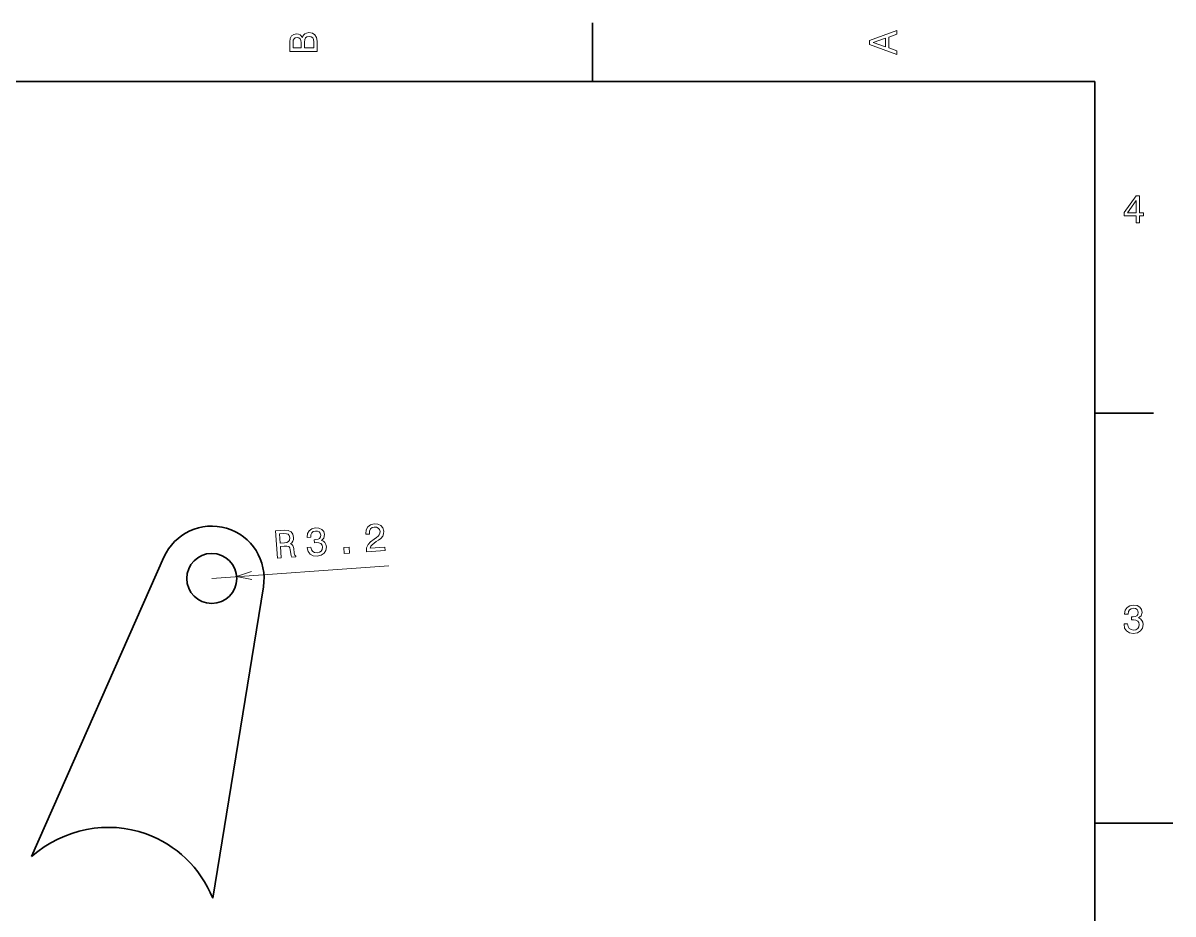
# Model space of a CAD drawing. Extents: x 0 to 297, y 0 to 210.
# Drawn here: x 149.8 to 297, y 93.4 to 207.5 of the extents above; entities that cross this region are included whole.
import ezdxf

# ---------------------------------------------------------------- set-up
doc = ezdxf.new("R2010")
doc.units = 0

msp = doc.modelspace()

# ---------------------------------------------------------------- linework, layer by layer
at = {"color": 7, "lineweight": 35, "ltscale": 0.1875}
for p, q in [((222.699997, 200), (222.699997, 207.5)), ((287, 157.5), (294.5, 157.5))]:
    msp.add_line(p, q, dxfattribs=at)
at = {"color": 7, "lineweight": 35}
for p, q in [((287, 200), (10, 200)), ((287, 10), (287, 200)), ((167.805771, 139.060577), (150.885941, 100.753105)), ((174.066177, 95.415588), (180.547729, 135.278305))]:
    msp.add_line(p, q, dxfattribs=at)
at = {"color": 7, "lineweight": 13}
msp.add_line((173.93457, 136.353577), (196.622482, 137.951263), dxfattribs=at)
at = {"color": 7, "lineweight": 35, "ltscale": 0.25}
msp.add_line((287, 105), (297, 105), dxfattribs=at)
at = {"color": 7, "lineweight": 13}
for points in [[(185.542007, 205.630417), (185.249496, 205.983429), (185.052811, 206.074219), (184.81073, 206.104477), (184.432495, 206.03891), (184.160156, 205.842224), (183.993729, 205.524506), (183.933212, 205.080704), (183.933212, 203.835022), (187.433212, 203.835022), (187.433212, 205.151306), (187.36261, 205.620331), (187.155838, 205.968307), (186.828018, 206.185165), (186.384216, 206.260818), (186.08667, 206.215424), (185.839554, 206.094391), (185.65799, 205.897705)], [(261.633209, 203.466858), (261.633209, 203.930847), (260.604401, 204.298996), (260.604401, 205.695969), (261.633209, 206.064133), (261.633209, 206.538193), (258.128174, 205.257217), (258.128174, 204.742798)], [(185.385666, 204.984879), (185.385666, 204.298996), (184.351807, 204.298996), (184.351807, 205.025223), (184.382065, 205.297562), (184.472839, 205.489197), (184.629181, 205.605194), (184.86116, 205.645538), (185.093155, 205.600143), (185.254532, 205.479111), (185.355408, 205.272339)], [(187.014618, 205.095825), (187.014618, 204.298996), (185.809296, 204.298996), (185.809296, 205.050446), (185.844589, 205.368164), (185.9505, 205.595108), (186.132065, 205.731277), (186.394302, 205.776657), (186.671692, 205.731277), (186.863327, 205.605194), (186.979324, 205.393372)], [(260.17572, 204.460388), (258.632477, 205), (260.17572, 205.539627)], [(292.277374, 181.916794), (292.731262, 181.916794), (292.731262, 182.784225), (293.23056, 182.784225), (293.23056, 183.187683), (292.731262, 183.187683), (292.731262, 185.341141), (292.272339, 185.341141), (290.739197, 183.228027), (290.739197, 182.784225), (292.277374, 182.784225)], [(291.162842, 183.187683), (292.277374, 184.756134), (292.277374, 183.187683)], [(186.169144, 140.322235), (186.171631, 140.287018), (186.286133, 139.809738), (186.54808, 139.464172), (186.936661, 139.258972), (187.435699, 139.208176), (187.952881, 139.330536), (188.329681, 139.579529), (188.556427, 139.949387), (188.615097, 140.408539), (188.553955, 140.702515), (188.42627, 140.936203), (188.232056, 141.109589), (187.981003, 141.228409), (188.288879, 141.523102), (188.374115, 141.963898), (188.271027, 142.350983), (188.033798, 142.632568), (187.668533, 142.7939), (187.180984, 142.825287), (186.733871, 142.712921), (186.402344, 142.467117), (186.20076, 142.09903), (186.158234, 141.625839), (186.160721, 141.590637), (186.608459, 141.622162), (186.626038, 141.94696), (186.74054, 142.187592), (186.94191, 142.343338), (187.235184, 142.414536), (187.499619, 142.392715), (187.698227, 142.300537), (187.825974, 142.137634), (187.887558, 141.909409), (187.859634, 141.659714), (187.75058, 141.485199), (187.546371, 141.369705), (187.261749, 141.319321), (187.065201, 141.310532), (187.093185, 140.913101), (187.338989, 140.940521), (187.659103, 140.917572), (187.904053, 140.813477), (188.058731, 140.627197), (188.127106, 140.374176), (188.092316, 140.078491), (187.961655, 139.851898), (187.739807, 139.699768), (187.436127, 139.632874), (187.115646, 139.660873), (186.873596, 139.795502), (186.710693, 140.026703), (186.631973, 140.354828)], [(193.740219, 139.75325), (196.139893, 139.922241), (196.109421, 140.354889), (194.21283, 140.221329), (194.301819, 140.46521), (194.469116, 140.674164), (195.002365, 141.070663), (195.288559, 141.242493), (195.605362, 141.482208), (195.824097, 141.750397), (195.939026, 142.056778), (195.965591, 142.397369), (195.850311, 142.813934), (195.590485, 143.129318), (195.213379, 143.315109), (194.740204, 143.35762), (194.263275, 143.238083), (193.912689, 142.975769), (193.702805, 142.581818), (193.657394, 142.07811), (193.662354, 142.007675), (194.120148, 142.039917), (194.11731, 142.080154), (194.138504, 142.42543), (194.256622, 142.686539), (194.461609, 142.862762), (194.744461, 142.938293), (195.039795, 142.908524), (195.264969, 142.797989), (195.419647, 142.61171), (195.48732, 142.368744), (195.468399, 142.134857), (195.386627, 141.931931), (195.237686, 141.749542), (195.026962, 141.583023), (194.741486, 141.401138), (194.270432, 141.05452), (193.946686, 140.698044), (193.768768, 140.281052), (193.739151, 139.768341)], [(182.366226, 138.952286), (182.834076, 138.985229), (182.730286, 140.459259), (183.208206, 140.492905), (183.561417, 140.502609), (183.787735, 140.447769), (183.920166, 140.290253), (183.991379, 139.996979), (184.048416, 139.54599), (184.099503, 139.251297), (184.172272, 139.079468), (184.7005, 139.116669), (184.693771, 139.21225), (184.568146, 139.344971), (184.509476, 139.603729), (184.434586, 140.164703), (184.319656, 140.576233), (184.194733, 140.698883), (184.006897, 140.781708), (184.199265, 140.921661), (184.327728, 141.107651), (184.402695, 141.335388), (184.414108, 141.604141), (184.313919, 142.021759), (184.090363, 142.324524), (183.744873, 142.492325), (183.287491, 142.525833), (182.120361, 142.443649)], [(183.186813, 142.089005), (183.495819, 142.080429), (183.718872, 142.000076), (183.867096, 141.833572), (183.931854, 141.560074), (183.9021, 141.26474), (183.778671, 141.079102), (183.553635, 140.972244), (183.238464, 140.924774), (182.700165, 140.886871), (182.618332, 142.048981)], [(190.893799, 139.552811), (191.588058, 139.6017), (191.535263, 140.351273), (190.841019, 140.302383)], [(290.729126, 130.51622), (290.729126, 130.480911), (290.809814, 129.996765), (291.046844, 129.633652), (291.420044, 129.401657), (291.914276, 129.315933), (292.438782, 129.401657), (292.832153, 129.623566), (293.08429, 129.976593), (293.175079, 130.430481), (293.134735, 130.728027), (293.023773, 130.970108), (292.842224, 131.156708), (292.600159, 131.292877), (292.927948, 131.565216), (293.043945, 131.998932), (292.968292, 132.392303), (292.751434, 132.68985), (292.398407, 132.87645), (291.914276, 132.942017), (291.460388, 132.861313), (291.112396, 132.63942), (290.885468, 132.286392), (290.809814, 131.817368), (290.809814, 131.782074), (291.258636, 131.782074), (291.299011, 132.104828), (291.430115, 132.336823), (291.641937, 132.478027), (291.939484, 132.528473), (292.201721, 132.488113), (292.393372, 132.382217), (292.509369, 132.210739), (292.554749, 131.97876), (292.509369, 131.731628), (292.388336, 131.565216), (292.176514, 131.46434), (291.889069, 131.434082), (291.692383, 131.439133), (291.692383, 131.04071), (291.939484, 131.050797), (292.257202, 131.005417), (292.494232, 130.884369), (292.635468, 130.687683), (292.685883, 130.430481), (292.630402, 130.13797), (292.484161, 129.921112), (292.252167, 129.784943), (291.944519, 129.739563), (291.626801, 129.789993), (291.394806, 129.941284), (291.248566, 130.183365), (291.193085, 130.51622)]]:
    msp.add_lwpolyline(points, close=True, dxfattribs=at)
msp.add_lwpolyline([(179.01738, 137.230423), (177.126663, 136.578369), (179.090103, 136.197708)], dxfattribs=at)
at = {"color": 7, "lineweight": 35}
msp.add_circle((173.93457, 136.353577), 3.2, dxfattribs=at)
msp.add_arc((173.93457, 136.353577), 6.7, 350.764713, 156.16968, dxfattribs=at)
for centre, major_axis, ratio, start_param, end_param in [((160.183487, 88.668625), (5.342758, 14.966019), 0.944071, 6.2822536327, 7.3077414901), ((160.181305, 88.670624), (5.364532, 14.957016), 0.944084, 5.4802006555, 6.2836408303)]:
    msp.add_ellipse(centre, major_axis=major_axis, ratio=ratio, start_param=start_param, end_param=end_param, dxfattribs=at)

doc.saveas('drawing.dxf')
